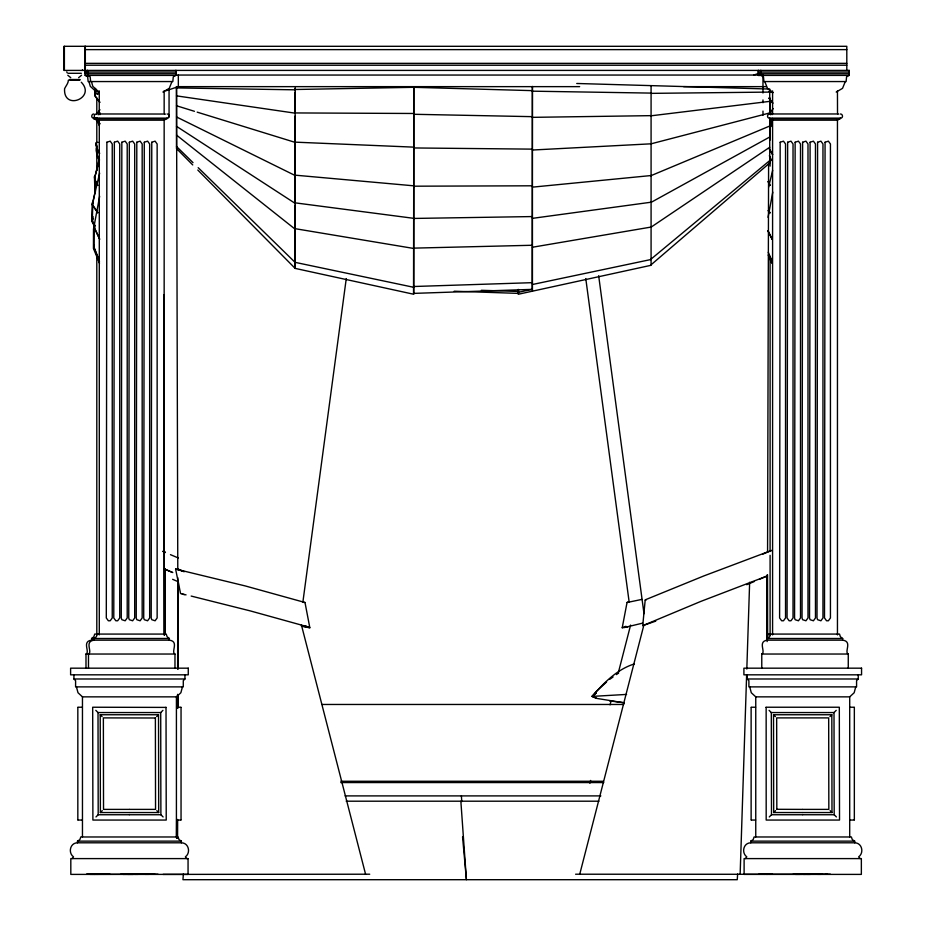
<?xml version="1.0" encoding="UTF-8"?>
<svg xmlns="http://www.w3.org/2000/svg" width="926" height="926" viewBox="0 0 926 926"><rect width="100%" height="100%" fill="white"/><g stroke="black" fill="none" stroke-linecap="round" stroke-linejoin="round"><path stroke-width="1.39" d="M295.151 205.236L295.151 268.39L413.795 294.271L413.795 287.315L295.151 262.359M295.151 203.662L295.151 176.484M295.151 173.44L295.151 116.086M295.151 92.496L295.151 113.169L176.507 95.864M295.151 90.621L295.151 88.213M413.76 148.773L413.795 147.141L295.151 142.153M413.795 286.944L413.795 248.469L295.151 228.676M413.795 247.936L413.795 218.339L295.151 202.852M413.795 218.71L413.795 185.825L295.151 175.164M413.795 186.936L413.795 87.31L295.151 89.509M518.247 289.398L518.247 292.327L532.369 289.306M93.503 228.676L93.445 248.469L99.499 263.273M94.938 178.151L95.262 192.724M164.411 635.294L163.786 294.618M177.398 838.389L177.422 819.66M177.584 707.314L177.607 694.35M177.642 668.422L177.769 577.685M413.552 286.134L413.702 186.195L532.3 185.802M413.702 186.022L413.783 87.31L532.415 90.644M767.573 551.711L768.603 163.196M94.753 225.689L92.299 221.048L92.843 202.215M164.909 634.368L165.141 569.305L164.515 569.039L172.201 572.326M177.468 838.25L177.537 819.452M177.931 708.112L177.977 695.102M178.058 669.07L178.371 582.315M413.656 218.443L532.265 216.568M164.701 634.368L165.141 569.305M176.565 838.25L176.692 819.452M177.456 708.112L177.549 695.102M177.734 669.07L178.324 582.315M97.45 117.834L97.404 120.172L99.441 124.894M97.392 118.528L97.346 120.889L99.383 125.577M95.285 93.966L95.528 88.456M740.14 874.364L746.634 674.822M746.819 669.047L749.643 582.28M94.255 245.263L94.163 248.133L99.499 261.792M99.765 102.311L95.123 96.246L95.459 91.176L99.279 92.322M95.262 94.521L95.459 91.176M95.262 92.82L95.459 89.822M737.652 873.994L737.246 879.7L182.954 879.7L183.371 873.994M94.857 92.496L95.077 89.509M182.445 686.884L180.871 692.741L176.415 696.861L82.46 696.861L78.004 692.741L76.43 686.884M855.74 686.884L854.166 692.741L849.709 696.861L755.755 696.861L751.299 692.741L749.724 686.884M642.713 625.791L645.19 600.083L645.897 599.562L703.829 575.937L771.555 550.426L762.908 554.107M302.86 602.247L346.266 278.564M94.035 229.173L94.707 224.902M171.993 81.557L169.238 88.352L162.907 92.033M845.288 81.557L842.544 88.352L836.201 92.033M92.913 218.351L92.438 221.14L94.892 225.921M97.218 634.078L96.327 636.775L94.082 638.5L94.082 640.167C84.023 641.371 92.785 652.008 88.479 654.034L88.479 668.178M770.513 634.078L769.622 636.775L767.376 638.5L767.376 640.167C757.318 641.371 766.08 652.008 761.774 654.034L761.774 668.178M92.496 219.231L92.97 216.568M92.299 221.048L92.774 218.351M94.927 227.206L91.743 221.152L92.253 218.339M99.638 196.3L93.896 227.148L99.753 239.325M768.071 217.332L772.759 192.099M625.351 627.238L622.226 627.747L627.041 602.502L628.65 601.726M92.774 203.373L95.355 190.675M92.218 202.852L91.743 221.152M94.915 176.901L99.232 158.913M99.638 173.174L92.172 204.692L97.728 212.818M768.649 187.075L772.643 170.384M589.897 783.234L590.614 780.433M610.072 704.848L611.148 700.646M618.348 672.658L630.606 625.062M579.745 874.213L643.871 625.062M78.617 77.68L81.557 75.261M767.122 636.775L768.013 634.078L839.523 634.078L840.414 636.775L842.672 638.5L842.672 640.167C852.719 641.371 843.956 652.008 848.262 654.034L848.262 668.178M622.226 627.747L622.862 627.33M623.302 627.342L624.24 627.434M99.95 109.731L97.415 113.192L99.811 114.222M773.141 108.573L769.761 113.192L772.157 114.222M624.321 702.869L596.575 698.378L592.165 696.41C603.659 682.994 617.167 669.22 634.414 663.919M81.28 82.229C96.478 97.878 63.153 111.189 64.588 88.676C66.221 85.366 68.339 83.247 68.35 80.192M596.564 698.262L592.165 696.41L596.24 691.49L606.576 682.011M98.191 114.778L99.996 112.706M770.536 114.778L772.342 112.706M155.29 717.997L103.365 717.893L103.527 809.393L129.27 809.393M156.644 716.631L158.531 714.745L100.216 714.745L100.378 812.542L129.27 812.542M163.103 816.94L160.892 814.741L160.811 779.553L160.719 712.557L162.918 710.346M165.858 707.406L92.681 707.232L92.889 820.054L166.229 820.054L166.02 707.232M95.991 816.94L98.191 814.741L98.017 712.557L95.806 710.346M100.378 812.542L102.265 810.655M829.939 716.631L831.826 714.745L773.511 714.745L773.673 812.542L802.564 812.542M836.398 816.94L834.187 814.741L834.106 779.553L834.013 712.557L836.213 710.346M769.286 816.94L771.485 814.741L771.312 712.557L769.101 710.346M773.673 812.542L775.56 810.655M802.564 809.393L776.914 809.301M651.082 264.79L769.726 162.976L769.726 119.292M592.165 696.41L596.309 692.891L592.038 696.41L626.578 694.419M651.082 259.083L769.726 160.58M609.748 679.325L613.093 676.964M616.427 674.591L618.649 673.017M651.082 227.148L769.726 147.246M85.991 668.178L85.991 654.034C90.285 652.008 81.534 641.371 91.581 640.167L91.581 638.5L93.827 636.775L94.718 634.078L166.229 634.078L167.12 636.775L169.377 638.5L169.377 640.167C179.424 641.371 170.662 652.008 174.968 654.034L174.968 668.178M651.082 202.377L769.726 137.013M759.424 579.317L766.925 576.076L700.889 601.379L643.385 625.397L655.735 621.138M754.227 581.54L746.75 584.7M651.082 175.627L769.726 126.029M72.066 858.599L73.49 856.851C67.911 852.8 70.075 842.81 77.471 842.799L77.471 841.132L79.856 839.639L80.793 836.977L178.081 836.977L179.019 839.639L181.403 841.132L181.403 842.799C188.8 842.81 190.964 852.8 185.385 856.851L186.809 858.599M745.361 858.599L746.784 856.851C741.205 852.8 743.37 842.81 750.766 842.799L750.766 841.132L753.151 839.639L754.088 836.977L851.376 836.977L852.314 839.639L854.698 841.132L854.698 842.799C862.094 842.81 864.259 852.8 858.68 856.851L860.104 858.599M624.714 626.74L625.999 626.3M165.685 90.852L178.336 86.639L579.641 86.639M753.706 75.052L758.764 73.362M769.726 112.949L651.082 143.819L532.438 150.024M642.69 623.129L624.506 627.492M641.892 599.411L627.041 602.502M646.186 599.921L645.19 600.083M167.12 118.123L164.226 120.183L99.221 120.183L96.339 118.123M840.414 118.123L837.521 120.183L772.515 120.183L769.633 118.123M626.069 627.18L627.955 626.763M651.082 259.488L532.438 284.502L532.438 291.169M93.839 113.967C91.57 113.898 90.887 117.313 93.005 118.123L167.942 118.123C170.06 117.313 169.377 113.898 167.12 113.967M96.339 113.967C94.07 113.898 93.387 117.313 95.505 118.123M769.633 113.967C767.365 113.898 766.682 117.313 768.8 118.123L841.236 118.123C843.355 117.313 842.672 113.898 840.414 113.967M184.945 674.822L184.945 678.99L183.279 680.645L183.279 686.884L75.596 686.884L75.596 680.645L73.93 678.99L73.93 674.822M858.24 674.822L858.24 678.99L856.573 680.645L856.573 686.884L748.891 686.884L748.891 680.645L747.224 678.99L747.224 674.822M98.098 142.349L95.957 142.743L96.605 147.153M532.438 247.242L651.082 227.067M532.438 218.351L651.082 202.215M175.79 70.411L175.79 75.4L173.278 76.812L172.826 81.557L88.132 81.557L87.681 76.812L85.157 75.4L85.157 70.411M849.096 70.411L849.096 75.4L846.572 76.812L846.121 81.557L763.915 81.557L763.475 76.812L760.952 75.4L760.952 70.411M651.082 115.808L769.726 101.374M305.221 626.948L309.828 627.747L305.001 602.502L302.709 602.259M651.082 175.546L532.438 187.145L532.438 284.132M532.195 282.673L413.552 286.516L413.54 293.392L532.184 289.375L532.415 86.431L532.438 186.959M413.609 248.133L532.242 245.263M532.438 117.347L651.082 115.646M651.082 93.364L769.726 92.091M92.056 874.375L92.473 874.283M94.035 874.294L95.147 874.352M766.381 874.294L767.48 874.352M764.818 874.283L764.401 874.375M93.711 874.329L95.285 874.318M96.547 874.329L98.388 874.318M132.812 874.283L134.038 874.283L128.772 874.271M142.465 874.283L143.9 874.283L142.697 874.271M766.057 874.329L767.631 874.318M768.893 874.329L770.733 874.318M805.157 874.283L806.384 874.283L800.064 874.364M814.811 874.283L816.246 874.283L815.042 874.271M85.331 49.622L846.804 49.622M85.331 63.35L846.804 63.35M85.331 65.214L846.804 65.214M85.157 72.078L175.79 72.078M758.452 72.078L849.096 72.078M68.235 73.293L81.349 73.293M176.287 75.052L761.531 75.052M85.157 75.4L175.79 75.4M758.452 70.411L758.452 75.4L849.096 75.4M69.404 79.52L79.972 79.52M69.404 80.087L79.972 80.087M192.735 164.932L176.507 148.542L176.507 86.639L177.526 86.639M683.585 86.639L766.288 86.639M772.515 113.967L837.521 113.967L837.451 90.887M93.839 118.123L93.839 118.725L167.12 118.725M840.414 118.725L769.633 118.725L772.099 123.864M91.581 638.5L169.377 638.5M767.376 638.5L842.672 638.5M91.581 640.167L169.377 640.167M842.672 640.167L767.376 640.167L766.936 575.092L767.156 641.602M85.991 654.034L174.968 654.034M761.774 654.034L848.262 654.034M73.93 678.99L184.945 678.99M747.224 678.99L858.24 678.99M322.098 704.466L623.707 704.466M77.992 707.232L82.287 707.232M176.588 707.232L180.883 707.232M751.287 707.232L755.581 707.232M765.976 707.232L839.315 707.232L839.523 820.054L766.184 820.054L766.149 707.406M849.883 707.232L854.177 707.232M98.017 712.557L160.719 712.557M771.312 712.557L834.013 712.557M776.821 809.393L776.659 717.893L828.677 717.893L828.839 809.393L802.738 809.393M340.861 781.266L603.509 781.266M340.78 782.563L603.752 782.563M345.109 795.897L600.858 795.897M346.197 801.198L598.948 801.198M129.443 809.393L155.545 809.393L155.383 717.893M129.443 812.542L158.693 812.542L158.531 714.745M802.738 812.542L831.988 812.542L831.826 714.745M98.191 814.741L129.27 814.741M129.443 814.741L160.892 814.741M771.485 814.741L802.564 814.741M802.738 814.741L834.187 814.741M77.992 820.054L82.287 820.054M176.588 820.054L180.883 820.054M751.287 820.054L755.581 820.054M849.883 820.054L854.177 820.054M77.471 841.132L181.403 841.132M750.766 841.132L854.698 841.132M77.471 842.799L181.403 842.799M750.766 842.799L854.698 842.799M120.855 874.213L126.249 874.213M109.951 874.237L86.558 874.26L87.576 874.26M123.112 874.387L158.022 874.225M163.045 874.399L369.717 874.213M772.527 874.271L758.903 874.26L827.555 874.225M793.2 874.213L822.913 874.248M830.367 874.225L825.112 874.225M743.902 874.399L861.354 874.399L861.354 858.599L744.11 858.599L744.11 874.399M795.446 874.387L799.879 874.387M803.409 874.387L810.458 874.341L807.345 874.341M808.93 874.306L811.107 874.306M813.931 874.225L818.41 874.225M819.244 874.306L821.79 874.306M575.602 874.213L771.161 874.294M817.38 874.341L821.026 874.341M91.57 874.294L98.816 874.294M146.065 874.225L141.585 874.225M127.719 874.364L133.066 874.364M134.999 874.341L138.113 874.341M145.035 874.341L148.681 874.341M154.862 874.225L89.891 874.375M136.585 874.306L138.761 874.306M146.898 874.306L149.445 874.306M760.501 874.26L761.681 874.26M88.155 874.26L89.336 874.26M295.151 112.937L413.795 113.481M413.76 147.952L532.346 149.132M532.438 91.176L651.082 93.098M176.507 87.924L295.151 89.822M413.795 114.28L532.381 116.664M576.748 83.479L769.726 89.046L769.726 113.504M481.335 290.301L518.502 291.447M454.18 291.215L518.502 293.392L518.491 289.56M609.632 700.924L624.321 702.741M758.452 75.4L759.204 75.504M306.691 627.238L308.844 627.481L308.231 627.087M837.914 113.967L838.748 114.129M164.62 113.967L165.441 114.129M305.974 627.18L301.39 626.08M93.839 118.725L96.732 120.183M184.32 594.654L180.582 593.543L175.593 569.039L245.344 585.961L305.001 602.502M182.26 593.983L186.057 594.874M191.173 596.066L250.298 610.905L308.219 626.96M97.878 94.024L95.332 93.364L95.147 95.968L99.788 102.219M95.355 93.098L97.89 93.85M175.593 569.039L184.343 571.597M769.078 91.558L772.897 92.704M176.507 105.761L194.437 111.305M197.203 112.15L295.151 142.373M305.14 625.941L306.853 626.497M769.101 91.084L772.909 92.368M95.482 90.644L99.302 91.94M162.907 551.294L165.314 552.162M183.927 571.62L177.78 569.039L176.507 86.639M307.328 626.74L309.828 627.747M178.417 569.305L177.78 569.039L180.755 570.289M164.515 569.039L170.048 571.388M170.453 554.662L178.324 557.973M162.964 551.479L165.43 552.533M172.63 579.317L177.815 581.54M170.65 571.62L172.78 572.557M771.914 114.048L769.425 112.937L772.284 114.639M99.568 114.048L97.08 112.937L99.95 114.639M176.507 116.954L295.151 175.512M771.474 91.28L767.504 88.352L764.749 81.557M98.179 91.28L92.797 86.315L91.454 81.557M95.679 91.28L90.297 86.315L88.954 81.557M176.507 126.341L295.151 203.373M67.806 75.261L70.746 77.68M176.507 135.092L295.151 229.173M176.507 146.493L193.013 162.629M198.176 167.664L295.151 262.44L295.151 268.39L197.805 170.048M773.511 714.745L775.398 716.631M830.101 810.655L831.988 812.542M100.216 714.745L102.103 716.631M156.807 810.655L158.693 812.542M768.198 210.653L770.073 212.818M768.395 210.619L770.177 212.725M97.832 212.725L92.368 204.507M67.204 72.899L66.788 71.869M769.008 98.26L772.874 103.33L769.043 98.052M772.099 239.325L767.851 230.794M772.33 239.464L768.082 230.782M99.476 238.63L94.128 227.067L94.035 247.242L99.371 260.495M769.182 148.704L772.515 154.468M99.51 153.311L96.836 148.704L96.211 144.491M769.286 148.588L772.631 154.48M99.614 153.299L96.941 148.588L96.316 144.352M772.226 261.445L768.291 252.289M771.833 263.273L768.256 255.044M772.365 262.776L768.904 254.638M768.094 181.646L769.981 185.374M97.218 118.841L99.765 123.864M97.635 185.374L95.123 180.408L94.788 176.97L99.418 160.615L96.975 155.73L96.35 150.822M769.622 118.678L772.168 123.795M768.256 181.554L770.143 185.35M97.276 118.678L99.823 123.795M97.797 185.35L95.285 180.292L94.938 176.831M769.321 155.73L771.717 160.568M99.487 159.573L97.08 154.688L96.443 149.792M769.691 120.889L772.238 126.746M770.258 121.352L772.296 126.075M301.436 625.062L365.573 874.213M96.35 143.079L96.813 146.366M598.659 275.693L643.998 613.707M585.776 278.564L629.182 602.247M96.478 148.773L96.79 151.297M96.235 147.963L96.709 151.806M94.811 180.084L94.452 176.484L94.938 191.636M462.56 836.884L466.415 879.7L460.859 801.198M95.065 187.284L95.413 191.277M95.054 187.804L95.39 191.948M461.38 795.897L461.785 801.603M767.538 574.803L767.631 638.176M854.339 707.406L854.339 819.892M849.709 696.861L849.709 836.872M846.804 70.411L846.804 46.3L63.998 46.3L63.998 70.411L849.304 70.411L849.304 73.744L758.244 73.744L758.244 70.411M837.451 119.824L837.451 634.9M772.585 90.887L772.585 114.037M772.585 118.378L772.585 634.9M770.096 98.121L770.096 114.037M770.096 121.271L770.096 140.081M770.096 156.98L770.096 166.124M770.096 258.134L770.096 551.479M770.096 555.322L770.096 634.9M762.978 75.052L762.978 92.994M762.978 99.95L762.978 102.74M762.978 111.085L762.978 115.264M760.744 70.411L760.744 73.744M755.755 696.861L755.755 836.872M751.125 707.406L751.125 819.892M651.082 85.632L651.082 265.287L518.247 294.271L518.247 291.493M295.151 87.993L295.151 262.104M181.045 707.406L181.045 819.892M178.336 75.052L178.336 86.639M176.415 696.861L176.415 836.872M175.998 70.411L175.998 73.744L84.949 73.744L84.949 46.3M169.064 88.815L169.064 116.653M164.157 90.887L164.157 114.037L99.221 113.967L99.29 90.887M164.157 119.824L164.157 634.9M99.29 118.378L99.29 634.9M96.802 98.121L96.802 114.037M96.802 119.824L96.802 142.234M96.802 152.651L96.802 170.465M96.802 256.687L96.802 634.9M90.621 81.557L90.181 76.812L87.657 75.4L87.657 70.411M87.449 70.411L87.449 73.744M85.331 46.3L85.331 70.411M82.46 696.861L82.46 836.872M77.83 707.406L77.83 819.892M64.38 46.3L64.38 70.411M82.391 69.844A5.452 5.452 0 0 1 82.414 70.411M106.872 142.234L106.305 617.955L108.354 620.779L110.194 620.779L112.243 617.955L112.243 143.981L110.194 141.157L106.872 142.234M114.349 142.234L113.782 617.955L115.843 620.779L117.671 620.779L119.732 617.955L119.732 143.981L117.671 141.157L114.349 142.234M121.838 142.234L121.271 617.955L121.838 619.702L125.16 620.779L127.209 617.955L127.209 143.981L125.16 141.157L121.838 142.234M129.316 142.234L128.749 617.955L129.316 619.702L132.638 620.779L134.698 617.955L134.698 143.981L132.638 141.157L129.316 142.234M136.805 142.234L136.238 617.955L136.805 619.702L140.127 620.779L142.176 617.955L142.176 143.981L140.127 141.157L136.805 142.234M144.282 142.234L143.715 617.955L144.282 619.702L147.604 620.779L149.665 617.955L149.665 143.981L147.604 141.157L144.282 142.234M151.771 142.234L151.204 617.955L151.771 619.702L155.093 620.779L157.142 617.955L157.142 143.981L155.093 141.157L151.771 142.234M780.167 142.234L779.599 617.955L781.648 620.779L783.489 620.779L785.537 617.955L785.537 143.981L783.489 141.157L780.167 142.234M787.644 142.234L787.077 617.955L789.137 620.779L790.966 620.779L793.026 617.955L793.026 143.981L790.966 141.157L787.644 142.234M795.133 142.234L794.566 617.955L795.133 619.702L798.455 620.779L800.504 617.955L800.504 143.981L798.455 141.157L795.133 142.234M802.611 142.234L802.043 617.955L802.611 619.702L805.933 620.779L807.993 617.955L807.993 143.981L805.933 141.157L802.611 142.234M810.1 142.234L809.532 617.955L810.1 619.702L813.422 620.779L815.47 617.955L815.47 143.981L813.422 141.157L810.1 142.234M817.589 142.234L817.01 617.955L817.589 619.702L820.911 620.779L822.959 617.955L822.959 143.981L820.911 141.157L817.589 142.234M825.066 142.234L824.499 617.955L826.548 620.779L828.388 620.779L830.437 617.955L830.437 143.981L828.388 141.157L825.066 142.234M188.267 668.178L70.608 668.178L70.608 674.822L188.267 674.822L188.267 668.178M861.562 668.178L743.902 668.178L743.902 674.822L861.562 674.822L861.562 668.178M188.059 858.599L70.816 858.599L70.816 874.399L188.059 874.399L188.059 858.599"/></g></svg>
